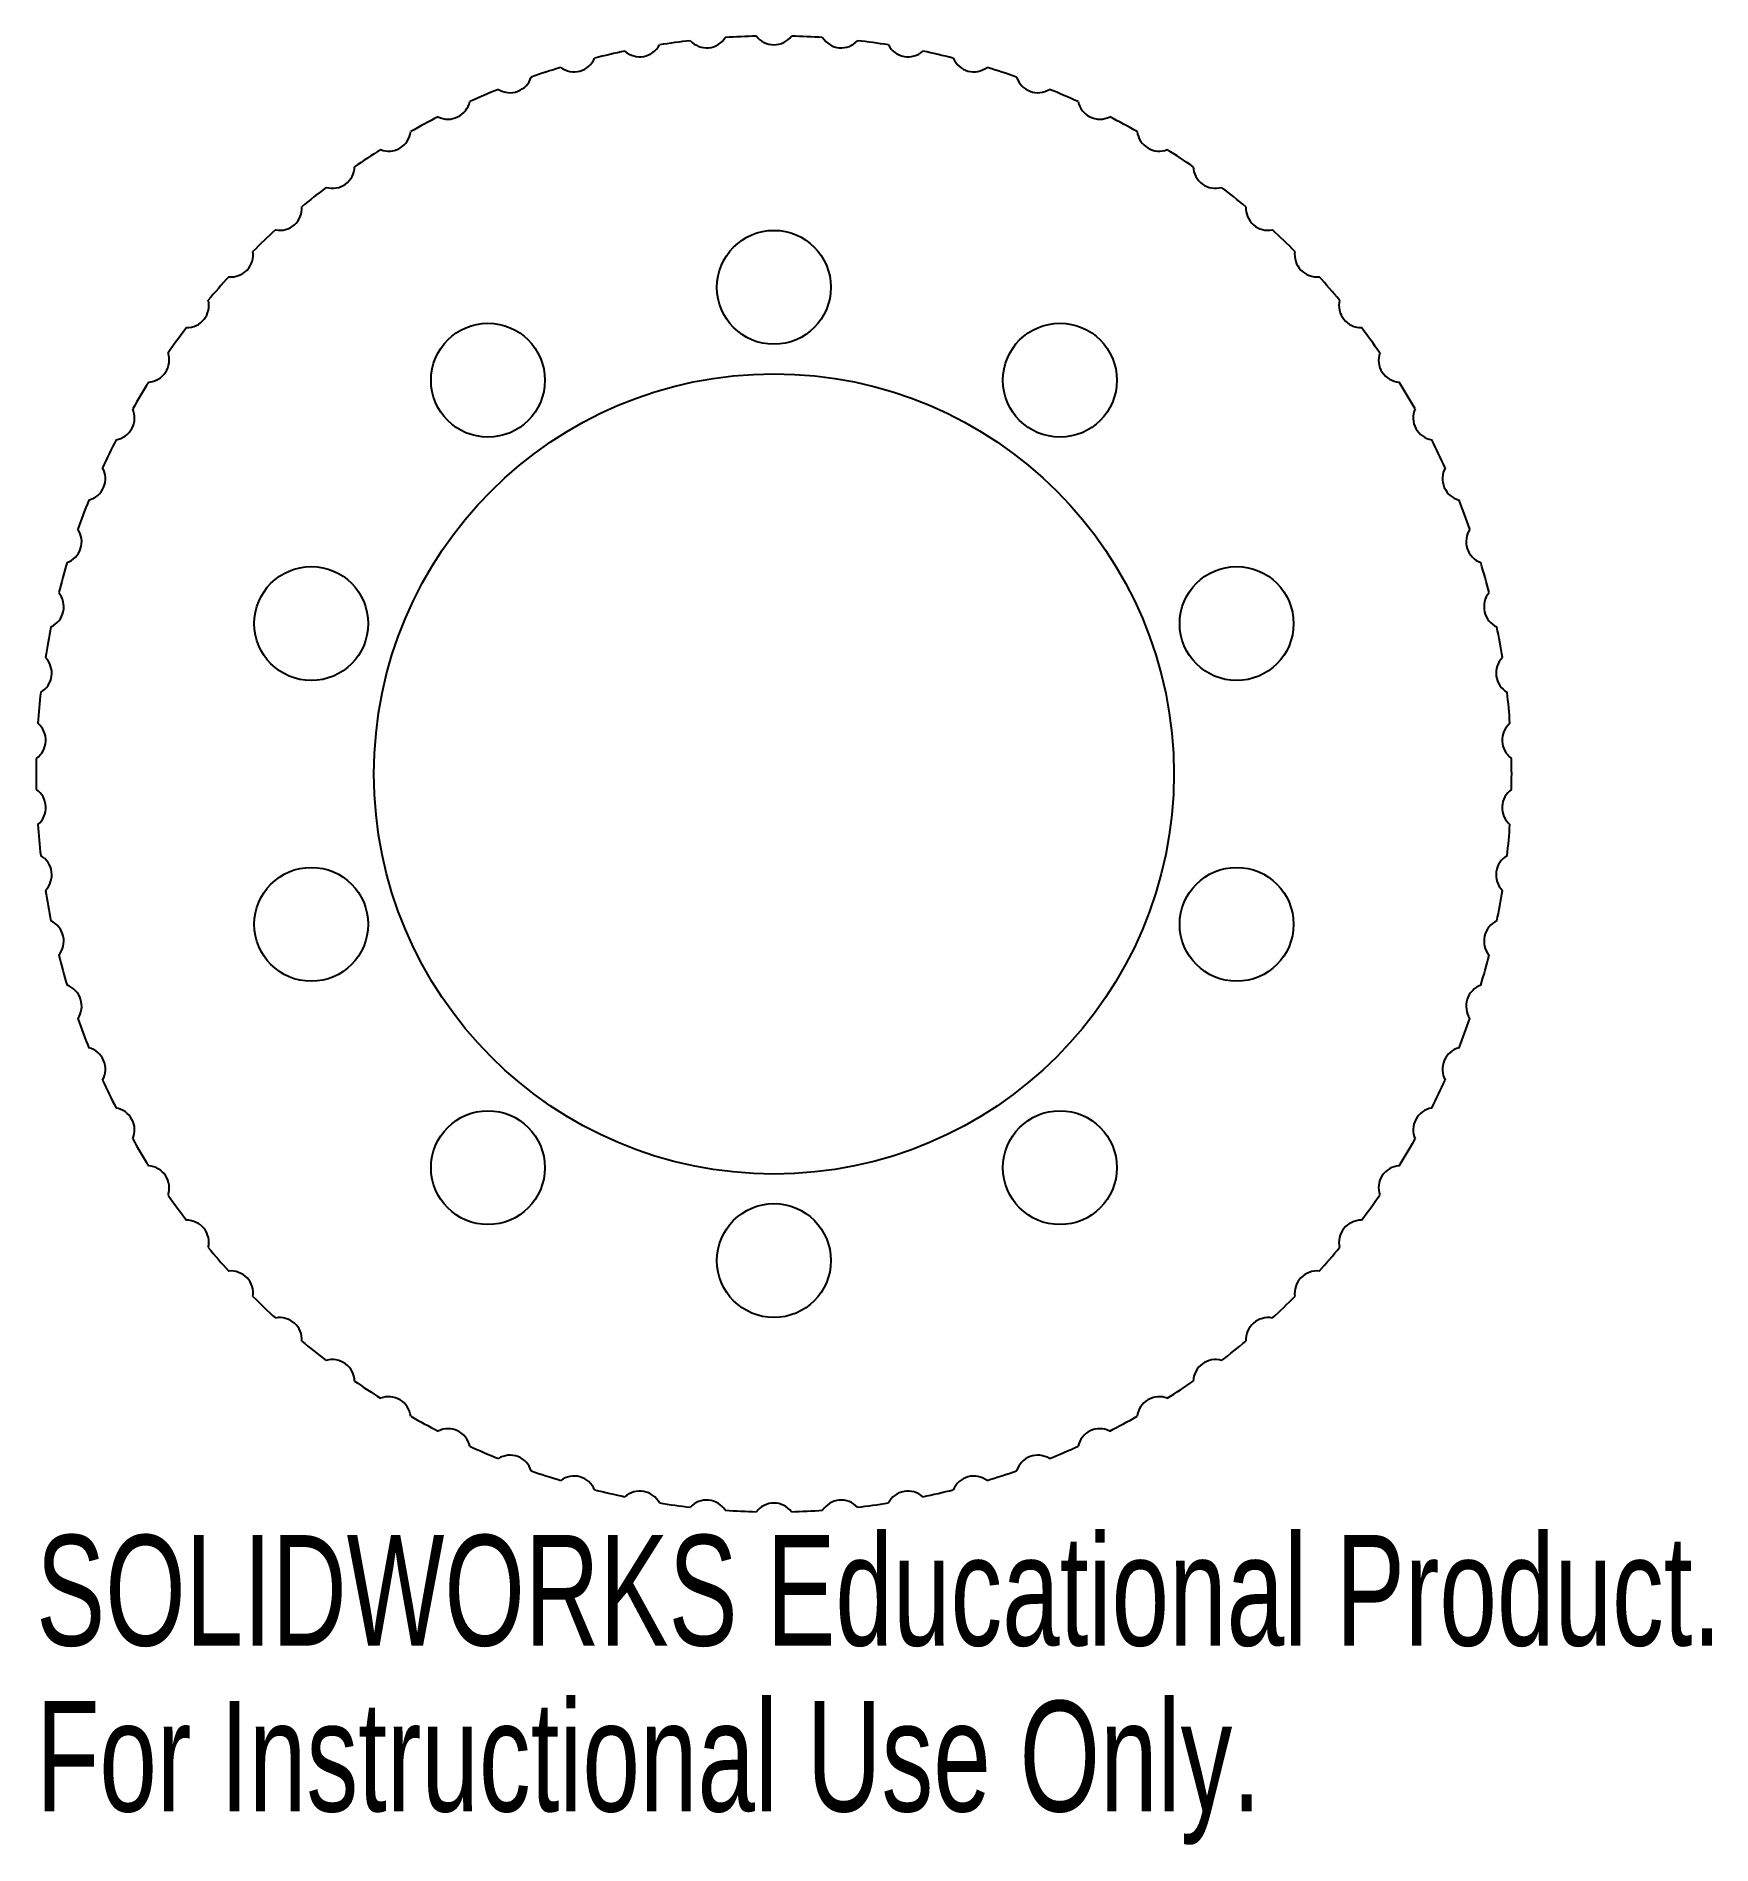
# Model space of a CAD drawing. Header units: inches. Extents: x -1.27 to 1.61, y -1.84 to 1.27.
import ezdxf

# ---------------------------------------------------------------- set-up
doc = ezdxf.new("R2010")
doc.units = ezdxf.units.IN
doc.header["$MEASUREMENT"] = 0
doc.styles.add('SLDTEXTSTYLE0', font='TXT', dxfattribs={"width": 0.7})

msp = doc.modelspace()

# ---------------------------------------------------------------- linework, layer by layer
at = {"color": 7, "linetype": 'Continuous', "lineweight": 25}
for centre, radius in [((0, 0.8375), 0.098), ((-0.4923, 0.6776), 0.098), ((0.4923, 0.6776), 0.098), ((0, 0), 0.6885), ((-0.7965, 0.2588), 0.098), ((0.7965, 0.2588), 0.098), ((-0.7965, -0.2588), 0.098), ((0.7965, -0.2588), 0.098), ((-0.4923, -0.6776), 0.098), ((0.4923, -0.6776), 0.098), ((0, -0.8375), 0.098)]:
    msp.add_circle(centre, radius, dxfattribs=at)
for centre, radius, start, end in [((-0.2309, 1.2723), 0.0382, 228.0739, 332.4975), ((0, 0), 1.27, 96.5049, 98.9236), ((-0.1159, 1.2878), 0.0382, 222.9311, 327.3546), ((0, 0), 1.27, 91.3621, 93.7808), ((0, 1.293), 0.0382, 217.7882, 322.2118), ((0, 0), 1.27, 86.2192, 88.6379), ((0.1159, 1.2878), 0.0382, 212.6454, 317.0689), ((0, 0), 1.27, 81.0764, 83.4951), ((0.2309, 1.2723), 0.0382, 207.5025, 311.9261), ((0, 0), 1.27, 106.7907, 109.2093), ((-0.344, 1.2465), 0.0382, 233.2168, 337.6403), ((0, 0), 1.27, 101.6478, 104.0665), ((0, 0), 1.27, 75.9335, 78.3522), ((0.344, 1.2465), 0.0382, 202.3597, 306.7832), ((0, 0), 1.27, 70.7907, 73.2093), ((-0.4543, 1.2106), 0.0382, 238.3597, 342.7832), ((0.4543, 1.2106), 0.0382, 197.2168, 301.6403), ((-0.561, 1.165), 0.0382, 243.5025, 347.9261), ((0, 0), 1.27, 111.9335, 114.3522), ((0, 0), 1.27, 65.6478, 68.0665), ((0.561, 1.165), 0.0382, 192.0739, 296.4975), ((0, 0), 1.27, 117.0764, 119.4951), ((0, 0), 1.27, 60.5049, 62.9236), ((-0.6632, 1.11), 0.0382, 248.6454, 353.0689), ((0.6632, 1.11), 0.0382, 186.9311, 291.3546), ((0, 0), 1.27, 122.2192, 124.6379), ((0, 0), 1.27, 55.3621, 57.7808), ((-0.76, 1.0461), 0.0382, 253.7882, 358.2118), ((0.76, 1.0461), 0.0382, 181.7882, 286.2118), ((0, 0), 1.27, 127.3621, 129.7808), ((0, 0), 1.27, 50.2192, 52.6379), ((-0.8507, 0.9738), 0.0382, 258.9311, 3.3546), ((0.8507, 0.9738), 0.0382, 176.6454, 281.0689), ((0, 0), 1.27, 132.5049, 134.9236), ((0, 0), 1.27, 45.0764, 47.4951), ((-0.9346, 0.8936), 0.0382, 264.0739, 8.4975), ((0.9346, 0.8936), 0.0382, 171.5025, 275.9261), ((0, 0), 1.27, 137.6478, 140.0665), ((0, 0), 1.27, 39.9335, 42.3522), ((-1.0109, 0.8062), 0.0382, 269.2168, 13.6403), ((1.0109, 0.8062), 0.0382, 166.3597, 270.7832), ((0, 0), 1.27, 142.7907, 145.2093), ((0, 0), 1.27, 34.7907, 37.2093), ((-1.0791, 0.7123), 0.0382, 274.3597, 18.7832), ((1.0791, 0.7123), 0.0382, 161.2168, 265.6403), ((0, 0), 1.27, 147.9335, 150.3522), ((0, 0), 1.27, 29.6478, 32.0665), ((-1.1387, 0.6127), 0.0382, 279.5025, 23.9261), ((1.1387, 0.6127), 0.0382, 156.0739, 260.4975), ((0, 0), 1.27, 153.0764, 155.4951), ((0, 0), 1.27, 24.5049, 26.9236), ((-1.189, 0.5082), 0.0382, 284.6454, 29.0689), ((1.189, 0.5082), 0.0382, 150.9311, 255.3546), ((0, 0), 1.27, 158.2192, 160.6379), ((0, 0), 1.27, 19.3621, 21.7808), ((-1.2298, 0.3996), 0.0382, 289.7882, 34.2118), ((1.2298, 0.3996), 0.0382, 145.7882, 250.2118), ((0, 0), 1.27, 163.3621, 165.7808), ((0, 0), 1.27, 14.2192, 16.6379), ((-1.2606, 0.2877), 0.0382, 294.9311, 39.3546), ((1.2606, 0.2877), 0.0382, 140.6454, 245.0689), ((0, 0), 1.27, 168.5049, 170.9236), ((0, 0), 1.27, 9.0764, 11.4951), ((-1.2813, 0.1736), 0.0382, 300.0739, 44.4975), ((1.2813, 0.1736), 0.0382, 135.5025, 239.9261), ((0, 0), 1.27, 173.6478, 176.0665), ((0, 0), 1.27, 3.9335, 6.3522), ((-1.2917, 0.058), 0.0382, 305.2168, 49.6403), ((1.2917, 0.058), 0.0382, 130.3597, 234.7832), ((0, 0), 1.27, 178.7907, 181.2093), ((0, 0), 1.27, 358.7907, 1.2093), ((-1.2917, -0.058), 0.0382, 310.3597, 54.7832), ((1.2917, -0.058), 0.0382, 125.2168, 229.6403), ((0, 0), 1.27, 183.9335, 186.3522), ((0, 0), 1.27, 353.6478, 356.0665), ((-1.2813, -0.1736), 0.0382, 315.5025, 59.9261), ((1.2813, -0.1736), 0.0382, 120.0739, 224.4975), ((0, 0), 1.27, 189.0764, 191.4951), ((0, 0), 1.27, 348.5049, 350.9236), ((-1.2606, -0.2877), 0.0382, 320.6454, 65.0689), ((1.2606, -0.2877), 0.0382, 114.9311, 219.3546), ((0, 0), 1.27, 194.2192, 196.6379), ((0, 0), 1.27, 343.3621, 345.7808), ((-1.2298, -0.3996), 0.0382, 325.7882, 70.2118), ((1.2298, -0.3996), 0.0382, 109.7882, 214.2118), ((0, 0), 1.27, 199.3621, 201.7808), ((0, 0), 1.27, 338.2192, 340.6379), ((-1.189, -0.5082), 0.0382, 330.9311, 75.3546), ((1.189, -0.5082), 0.0382, 104.6454, 209.0689), ((0, 0), 1.27, 204.5049, 206.9236), ((0, 0), 1.27, 333.0764, 335.4951), ((-1.1387, -0.6127), 0.0382, 336.0739, 80.4975), ((1.1387, -0.6127), 0.0382, 99.5025, 203.9261), ((0, 0), 1.27, 209.6478, 212.0665), ((0, 0), 1.27, 327.9335, 330.3522), ((-1.0791, -0.7123), 0.0382, 341.2168, 85.6403), ((1.0791, -0.7123), 0.0382, 94.3597, 198.7832), ((0, 0), 1.27, 214.7907, 217.2093), ((0, 0), 1.27, 322.7907, 325.2093), ((-1.0109, -0.8062), 0.0382, 346.3597, 90.7832), ((1.0109, -0.8062), 0.0382, 89.2168, 193.6403), ((0, 0), 1.27, 219.9335, 222.3522), ((0, 0), 1.27, 317.6478, 320.0665), ((-0.9346, -0.8936), 0.0382, 351.5025, 95.9261), ((0.9346, -0.8936), 0.0382, 84.0739, 188.4975), ((0, 0), 1.27, 225.0764, 227.4951), ((0, 0), 1.27, 312.5049, 314.9236), ((-0.8507, -0.9738), 0.0382, 356.6454, 101.0689), ((0.8507, -0.9738), 0.0382, 78.9311, 183.3546), ((0, 0), 1.27, 230.2192, 232.6379), ((0, 0), 1.27, 307.3621, 309.7808), ((-0.76, -1.0461), 0.0382, 1.7882, 106.2118), ((0.76, -1.0461), 0.0382, 73.7882, 178.2118), ((0, 0), 1.27, 235.3621, 237.7808), ((0, 0), 1.27, 302.2192, 304.6379), ((-0.6632, -1.11), 0.0382, 6.9311, 111.3546), ((0.6632, -1.11), 0.0382, 68.6454, 173.0689), ((0, 0), 1.27, 240.5049, 242.9236), ((0, 0), 1.27, 297.0764, 299.4951), ((-0.561, -1.165), 0.0382, 12.0739, 116.4975), ((0.561, -1.165), 0.0382, 63.5025, 167.9261), ((0, 0), 1.27, 245.6478, 248.0665), ((-0.4543, -1.2106), 0.0382, 17.2168, 121.6403), ((0.4543, -1.2106), 0.0382, 58.3597, 162.7832), ((0, 0), 1.27, 291.9335, 294.3522), ((0, 0), 1.27, 250.7907, 253.2093), ((-0.344, -1.2465), 0.0382, 22.3597, 126.7832), ((0.344, -1.2465), 0.0382, 53.2168, 157.6403), ((0, 0), 1.27, 286.7907, 289.2093), ((0, 0), 1.27, 255.9335, 258.3522), ((-0.2309, -1.2723), 0.0382, 27.5025, 131.9261), ((0.2309, -1.2723), 0.0382, 48.0739, 152.4975), ((0, 0), 1.27, 281.6478, 284.0665), ((0, 0), 1.27, 261.0764, 263.4951), ((-0.1159, -1.2878), 0.0382, 32.6454, 137.0689), ((0, 0), 1.27, 266.2192, 268.6379), ((0, -1.293), 0.0382, 37.7882, 142.2118), ((0, 0), 1.27, 271.3621, 273.7808), ((0.1159, -1.2878), 0.0382, 42.9311, 147.3546), ((0, 0), 1.27, 276.5049, 278.9236)]:
    msp.add_arc(centre, radius, start, end, dxfattribs=at)

# ---------------------------------------------------------------- texts
at = {"color": 7, "linetype": 'Continuous', "char_height": 0.1903, "attachment_point": 1, "style": 'SLDTEXTSTYLE0'}
for s, insert in [('SOLIDWORKS Educational Product.', (-1.27, -1.3098)), ('For Instructional Use Only.', (-1.27, -1.5952))]:
    msp.add_mtext(s, dxfattribs=dict(at, insert=insert))

doc.saveas('drawing.dxf')
